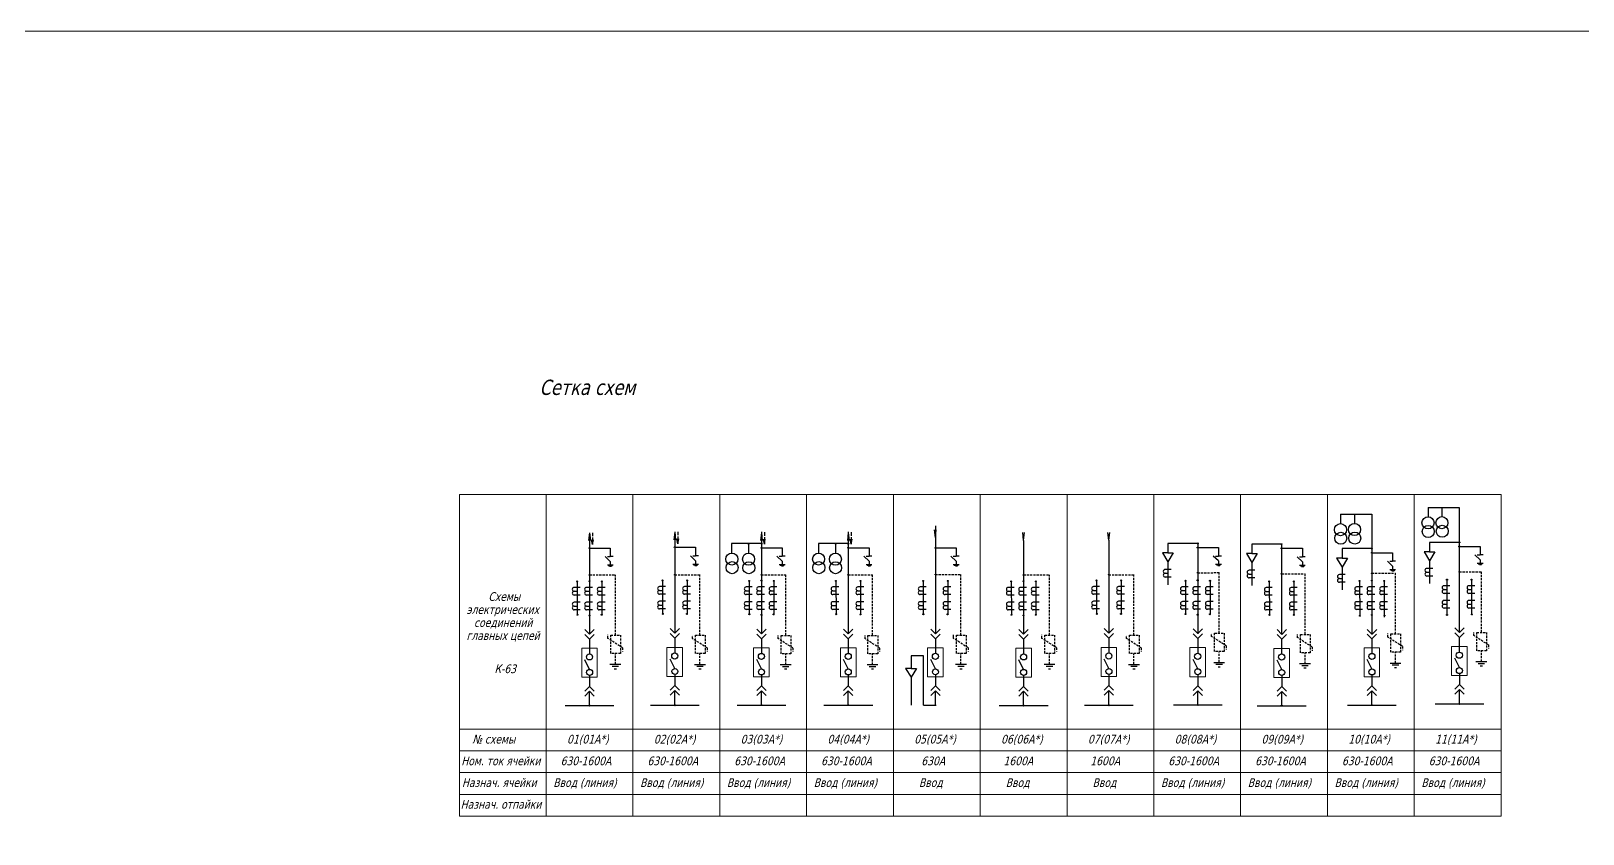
# Model space of a CAD drawing. Header units: millimetres. Extents: x -921 to 41389, y -8091 to 10490.
# Drawn here: x 40674.2 to 41031.8, y 10304.9 to 10489.8 of the extents above; entities that cross this region are included whole.
import ezdxf

# ---------------------------------------------------------------- set-up
doc = ezdxf.new("R2010")
doc.units = ezdxf.units.MM
for name, pattern in [('HIDDENX2', [0.75, 0.5, -0.25]), ('JIS_02_2.0', [3, 2, -1]), ('K5LT_BASIC', [0]), ('K5LT_DASHED', [6, 4, -2]), ('K5LT_THIN', [0]), ('штриховаяX2', [38.1, 25.4, -12.7])]:
    doc.linetypes.add(name, pattern=pattern)
doc.layers.add('LAYER0VIEW0', color=7, linetype='Continuous')
doc.styles.get("Standard").update_dxf_attribs({"font": 'TAHOMA.TTF', "oblique": 15})
doc.styles.add('style1', font='simplex.shx', dxfattribs={"width": 0.9, "oblique": 15})

msp = doc.modelspace()

# ---------------------------------------------------------------- linework, layer by layer
at = {"color": 7, "lineweight": 18}
for p, q in [((40772.898, 10383.019), (40772.898, 10309.019)), ((40772.898, 10383.019), (40792.898, 10383.019)), ((40772.898, 10383.019), (40792.898, 10383.019)), ((40772.898, 10329.019), (40772.898, 10383.019)), ((40792.898, 10383.019), (40792.898, 10329.019)), ((40792.898, 10383.019), (40792.898, 10309.019)), ((40792.898, 10383.019), (40812.898, 10383.019)), ((40792.898, 10383.019), (40812.898, 10383.019)), ((40792.898, 10329.019), (40792.898, 10383.019)), ((40812.898, 10383.019), (40812.898, 10329.019)), ((40812.898, 10383.019), (40812.898, 10309.019)), ((40812.898, 10383.019), (40832.898, 10383.019)), ((40812.898, 10383.019), (40832.898, 10383.019)), ((40812.898, 10383.019), (40812.898, 10329.019)), ((40812.898, 10329.019), (40812.898, 10383.019)), ((40812.898, 10383.019), (40812.898, 10309.019)), ((40812.898, 10383.019), (40832.898, 10383.019)), ((40812.898, 10383.019), (40832.898, 10383.019)), ((40812.898, 10329.019), (40812.898, 10383.019)), ((40832.898, 10383.019), (40832.898, 10329.019)), ((40832.898, 10383.019), (40832.898, 10309.019)), ((40832.898, 10383.019), (40852.898, 10383.019)), ((40832.898, 10383.019), (40852.898, 10383.019)), ((40832.898, 10383.019), (40832.898, 10329.019)), ((40832.898, 10329.019), (40832.898, 10383.019)), ((40832.898, 10383.019), (40832.898, 10309.019)), ((40832.898, 10383.019), (40852.898, 10383.019)), ((40832.898, 10383.019), (40852.898, 10383.019)), ((40832.898, 10329.019), (40832.898, 10383.019)), ((40852.898, 10383.019), (40852.898, 10329.019)), ((40852.898, 10383.019), (40852.898, 10309.019)), ((40852.898, 10329.019), (40852.898, 10383.019)), ((40852.898, 10383.019), (40852.898, 10329.019)), ((40852.898, 10383.019), (40852.898, 10309.019)), ((40852.898, 10383.019), (40872.898, 10383.019)), ((40852.898, 10383.019), (40872.898, 10383.019)), ((40852.898, 10383.019), (40852.898, 10329.019)), ((40852.898, 10329.019), (40852.898, 10383.019)), ((40852.898, 10383.019), (40852.898, 10309.019)), ((40852.898, 10383.019), (40872.898, 10383.019)), ((40852.898, 10383.019), (40872.898, 10383.019)), ((40852.898, 10329.019), (40852.898, 10383.019)), ((40872.898, 10383.019), (40872.898, 10329.019)), ((40872.898, 10383.019), (40872.898, 10309.019)), ((40872.898, 10383.019), (40892.898, 10383.019)), ((40872.898, 10383.019), (40892.898, 10383.019)), ((40872.898, 10329.019), (40872.898, 10383.019)), ((40872.898, 10383.019), (40872.898, 10329.019)), ((40872.898, 10383.019), (40872.898, 10309.019)), ((40872.898, 10329.019), (40872.898, 10383.019)), ((40892.898, 10383.019), (40892.898, 10329.019)), ((40892.898, 10383.019), (40892.898, 10309.019)), ((40892.898, 10329.019), (40892.898, 10383.019)), ((40892.898, 10383.019), (40892.898, 10309.019)), ((40892.898, 10383.019), (40912.898, 10383.019)), ((40892.898, 10383.019), (40912.898, 10383.019)), ((40892.898, 10329.019), (40892.898, 10383.019)), ((40912.898, 10383.019), (40912.898, 10329.019)), ((40912.898, 10383.019), (40912.898, 10309.019)), ((40912.898, 10383.019), (40932.898, 10383.019)), ((40912.898, 10383.019), (40932.898, 10383.019)), ((40912.898, 10383.019), (40912.898, 10329.019)), ((40912.898, 10329.019), (40912.898, 10383.019)), ((40912.898, 10383.019), (40912.898, 10309.019)), ((40912.898, 10383.019), (40932.898, 10383.019)), ((40912.898, 10383.019), (40932.898, 10383.019)), ((40912.898, 10329.019), (40912.898, 10383.019)), ((40932.898, 10383.019), (40932.898, 10329.019)), ((40932.898, 10383.019), (40932.898, 10309.019)), ((40932.898, 10383.019), (40952.898, 10383.019)), ((40932.898, 10383.019), (40952.898, 10383.019)), ((40932.898, 10329.019), (40932.898, 10383.019)), ((40932.898, 10383.019), (40932.898, 10329.019)), ((40932.898, 10383.019), (40932.898, 10309.019)), ((40932.898, 10383.019), (40932.898, 10329.019)), ((40932.898, 10329.019), (40932.898, 10383.019)), ((40932.898, 10383.019), (40932.898, 10309.019)), ((40932.898, 10329.019), (40932.898, 10383.019)), ((40952.898, 10383.019), (40952.898, 10329.019)), ((40952.898, 10383.019), (40952.898, 10309.019)), ((40952.898, 10383.019), (40952.898, 10329.019)), ((40952.898, 10329.019), (40952.898, 10383.019)), ((40952.898, 10383.019), (40952.898, 10309.019)), ((40952.898, 10383.019), (40972.898, 10383.019)), ((40952.898, 10329.019), (40952.898, 10383.019)), ((40972.898, 10383.019), (40972.898, 10309.019)), ((40972.898, 10329.019), (40972.898, 10383.019)), ((40972.898, 10383.019), (40972.898, 10329.019)), ((40972.898, 10383.019), (40972.898, 10309.019)), ((40972.898, 10383.019), (40992.898, 10383.019)), ((40972.898, 10383.019), (40992.898, 10383.019)), ((40972.898, 10329.019), (40972.898, 10383.019)), ((40992.898, 10383.019), (40992.898, 10329.019)), ((40992.898, 10383.019), (40992.898, 10309.019)), ((40992.898, 10383.019), (40992.898, 10329.019)), ((40992.898, 10329.019), (40992.898, 10383.019)), ((40992.898, 10383.019), (40992.898, 10309.019)), ((40992.898, 10383.019), (41012.898, 10383.019)), ((40992.898, 10383.019), (41012.898, 10383.019)), ((40992.898, 10329.019), (40992.898, 10383.019)), ((41012.898, 10309.019), (41012.898, 10383.019)), ((40772.898, 10329.019), (40792.898, 10329.019)), ((40792.898, 10329.019), (40772.898, 10329.019)), ((40772.898, 10329.019), (40772.898, 10320.04)), ((40772.898, 10329.019), (41012.898, 10329.019)), ((40792.898, 10320.04), (40792.898, 10329.019)), ((40792.898, 10329.019), (40812.898, 10329.019)), ((40812.898, 10329.019), (40792.898, 10329.019)), ((40792.898, 10329.019), (40792.898, 10320.04)), ((40812.898, 10320.04), (40812.898, 10329.019)), ((40812.898, 10329.019), (40832.898, 10329.019)), ((40832.898, 10329.019), (40812.898, 10329.019)), ((40812.898, 10329.019), (40812.898, 10320.04)), ((40812.898, 10320.04), (40812.898, 10329.019)), ((40812.898, 10329.019), (40832.898, 10329.019)), ((40832.898, 10329.019), (40812.898, 10329.019)), ((40812.898, 10329.019), (40812.898, 10320.04)), ((40832.898, 10320.04), (40832.898, 10329.019)), ((40832.898, 10329.019), (40852.898, 10329.019)), ((40852.898, 10329.019), (40832.898, 10329.019)), ((40832.898, 10329.019), (40832.898, 10320.04)), ((40832.898, 10320.04), (40832.898, 10329.019)), ((40832.898, 10329.019), (40852.898, 10329.019)), ((40852.898, 10329.019), (40832.898, 10329.019)), ((40832.898, 10329.019), (40832.898, 10320.04)), ((40852.898, 10320.04), (40852.898, 10329.019)), ((40852.898, 10329.019), (40852.898, 10320.04)), ((40852.898, 10329.019), (40872.898, 10329.019)), ((40872.898, 10329.019), (40852.898, 10329.019)), ((40852.898, 10320.04), (40852.898, 10329.019)), ((40852.898, 10329.019), (40872.898, 10329.019)), ((40872.898, 10329.019), (40852.898, 10329.019)), ((40852.898, 10329.019), (40852.898, 10320.04)), ((40852.898, 10320.04), (40852.898, 10329.019)), ((40852.898, 10329.019), (40872.898, 10329.019)), ((40872.898, 10329.019), (40852.898, 10329.019)), ((40852.898, 10329.019), (40852.898, 10320.04)), ((40872.898, 10320.04), (40872.898, 10329.019)), ((40872.898, 10329.019), (40892.898, 10329.019)), ((40892.898, 10329.019), (40872.898, 10329.019)), ((40872.898, 10329.019), (40872.898, 10320.04)), ((40872.898, 10320.04), (40872.898, 10329.019)), ((40872.898, 10329.019), (40872.898, 10320.04)), ((40892.898, 10320.04), (40892.898, 10329.019)), ((40892.898, 10329.019), (40892.898, 10320.04)), ((40912.898, 10320.04), (40912.898, 10329.019)), ((40912.898, 10329.019), (40932.898, 10329.019)), ((40932.898, 10329.019), (40912.898, 10329.019)), ((40912.898, 10329.019), (40912.898, 10320.04)), ((40912.898, 10320.04), (40912.898, 10329.019)), ((40912.898, 10329.019), (40932.898, 10329.019)), ((40932.898, 10329.019), (40912.898, 10329.019)), ((40912.898, 10329.019), (40912.898, 10320.04)), ((40932.898, 10329.019), (40952.898, 10329.019)), ((40952.898, 10329.019), (40932.898, 10329.019)), ((40932.898, 10320.04), (40932.898, 10329.019)), ((40932.898, 10329.019), (40952.898, 10329.019)), ((40952.898, 10329.019), (40932.898, 10329.019)), ((40932.898, 10329.019), (40932.898, 10320.04)), ((40932.898, 10320.04), (40932.898, 10329.019)), ((40932.898, 10329.019), (40932.898, 10320.04)), ((40932.898, 10320.04), (40932.898, 10329.019)), ((40932.898, 10329.019), (40932.898, 10320.04)), ((40952.898, 10320.04), (40952.898, 10329.019)), ((40952.898, 10329.019), (40972.898, 10329.019)), ((40972.898, 10329.019), (40952.898, 10329.019)), ((40952.898, 10329.019), (40952.898, 10320.04)), ((40952.898, 10320.04), (40952.898, 10329.019)), ((40952.898, 10329.019), (40952.898, 10320.04)), ((40972.898, 10329.019), (40972.898, 10320.04)), ((40972.898, 10320.04), (40972.898, 10329.019)), ((40972.898, 10329.019), (40992.898, 10329.019)), ((40992.898, 10329.019), (40972.898, 10329.019)), ((40972.898, 10329.019), (40972.898, 10320.04)), ((40992.898, 10320.04), (40992.898, 10329.019)), ((40992.898, 10329.019), (41012.898, 10329.019)), ((41012.898, 10329.019), (40992.898, 10329.019)), ((40992.898, 10329.019), (40992.898, 10320.04)), ((40992.898, 10320.04), (40992.898, 10329.019)), ((40992.898, 10329.019), (41012.898, 10329.019)), ((41012.898, 10329.019), (40992.898, 10329.019)), ((40992.898, 10329.019), (40992.898, 10320.04)), ((41012.898, 10329.019), (41012.898, 10309.019)), ((40772.898, 10324.019), (40792.898, 10324.019)), ((40792.898, 10324.019), (40772.898, 10324.019)), ((40772.898, 10324.019), (41012.898, 10324.019)), ((40772.898, 10319.019), (40792.898, 10319.019)), ((40792.898, 10319.019), (40772.898, 10319.019)), ((40772.898, 10319.019), (41012.898, 10319.019)), ((40772.898, 10314.019), (40792.898, 10314.019)), ((40792.898, 10314.019), (40772.898, 10314.019)), ((40772.898, 10314.019), (41012.898, 10314.019)), ((40772.898, 10309.019), (40792.898, 10309.019)), ((40792.898, 10309.019), (40772.898, 10309.019)), ((40772.898, 10309.019), (41012.898, 10309.019))]:
    msp.add_line(p, q, dxfattribs=at)
at = {"color": 1, "lineweight": 18}
msp.add_lwpolyline([(39819.066, 10489.756), (41389.312, 10489.756), (41389.312, 9285.234), (39819.066, 9285.286)], close=True, dxfattribs=at)
at = {"layer": 'LAYER0VIEW0', "color": 7, "linetype": 'K5LT_BASIC'}
for p, q in [((40996.069, 10380.085), (41003.28, 10380.091)), ((40996.069, 10380.085), (40996.069, 10377.906)), ((40999.287, 10380.091), (40999.287, 10377.95)), ((41003.278, 10380.091), (41003.28, 10351.298)), ((40975.917, 10378.519), (40983.129, 10378.525)), ((40975.917, 10378.519), (40975.917, 10376.34)), ((40979.136, 10378.525), (40979.136, 10376.384)), ((40983.129, 10378.525), (40983.134, 10350.84)), ((40802.886, 10374.252), (40802.689, 10372.434)), ((40802.886, 10374.252), (40802.886, 10350.904)), ((40802.886, 10374.252), (40803.082, 10372.434)), ((40803.593, 10371.52), (40803.355, 10372.648)), ((40803.593, 10374.252), (40803.593, 10373.456)), ((40803.593, 10373.147), (40803.593, 10371.52)), ((40803.593, 10371.52), (40803.783, 10372.648)), ((40822.534, 10374.455), (40822.338, 10372.638)), ((40822.534, 10374.455), (40822.534, 10351.107)), ((40822.534, 10374.455), (40822.73, 10372.638)), ((40823.242, 10371.723), (40823.003, 10372.851)), ((40823.242, 10374.455), (40823.242, 10373.659)), ((40823.242, 10373.35), (40823.242, 10371.723)), ((40823.242, 10371.723), (40823.431, 10372.851)), ((40842.5, 10374.242), (40842.304, 10372.424)), ((40842.492, 10374.493), (40842.492, 10351.005)), ((40842.5, 10374.242), (40842.696, 10372.424)), ((40843.199, 10371.62), (40842.961, 10372.749)), ((40843.199, 10374.352), (40843.199, 10373.556)), ((40843.199, 10373.247), (40843.199, 10371.62)), ((40843.199, 10371.62), (40843.389, 10372.749)), ((40862.5, 10374.242), (40862.304, 10372.424)), ((40862.492, 10374.493), (40862.492, 10351.005)), ((40862.5, 10374.242), (40862.696, 10372.424)), ((40863.199, 10371.62), (40862.961, 10372.749)), ((40863.199, 10374.352), (40863.199, 10373.556)), ((40863.199, 10373.247), (40863.199, 10371.62)), ((40863.199, 10371.62), (40863.389, 10372.749)), ((40882.58, 10373.136), (40882.384, 10374.953)), ((40882.59, 10375.828), (40882.58, 10351.016)), ((40882.58, 10373.136), (40882.777, 10374.953)), ((40902.886, 10372.473), (40902.689, 10374.291)), ((40902.886, 10372.473), (40903.082, 10374.291)), ((40902.886, 10372.473), (40902.886, 10350.904)), ((40922.534, 10372.519), (40922.338, 10374.336)), ((40922.534, 10372.519), (40922.73, 10374.336)), ((40922.534, 10372.519), (40922.534, 10351.107)), ((40802.886, 10370.688), (40807.678, 10370.688)), ((40807.678, 10370.688), (40807.678, 10368.741)), ((40822.534, 10370.892), (40827.326, 10370.892)), ((40827.326, 10367.804), (40826.117, 10368.944)), ((40826.661, 10368.944), (40827.326, 10368.944)), ((40827.326, 10370.892), (40827.326, 10368.944)), ((40827.991, 10368.944), (40827.326, 10368.944)), ((40842.492, 10371.735), (40835.617, 10371.735)), ((40835.617, 10371.735), (40835.617, 10369.556)), ((40839.535, 10371.735), (40839.535, 10369.556)), ((40842.492, 10370.789), (40847.284, 10370.789)), ((40847.284, 10367.701), (40846.075, 10368.841)), ((40846.619, 10368.841), (40847.284, 10368.841)), ((40847.284, 10370.789), (40847.284, 10368.841)), ((40847.949, 10368.841), (40847.284, 10368.841)), ((40862.492, 10371.735), (40855.617, 10371.735)), ((40855.617, 10371.735), (40855.617, 10369.556)), ((40859.535, 10371.735), (40859.535, 10369.556)), ((40862.492, 10370.789), (40867.284, 10370.789)), ((40867.284, 10367.701), (40866.075, 10368.841)), ((40866.619, 10368.841), (40867.284, 10368.841)), ((40867.284, 10370.789), (40867.284, 10368.841)), ((40867.949, 10368.841), (40867.284, 10368.841)), ((40882.58, 10370.8), (40887.373, 10370.8)), ((40887.373, 10367.712), (40886.164, 10368.853)), ((40886.708, 10368.853), (40887.373, 10368.853)), ((40887.373, 10370.8), (40887.373, 10368.853)), ((40888.038, 10368.853), (40887.373, 10368.853)), ((40936.13, 10369.601), (40934.883, 10369.601)), ((40934.883, 10369.601), (40936.13, 10367.537)), ((40943.005, 10371.78), (40936.13, 10371.78)), ((40936.13, 10371.78), (40936.13, 10369.601)), ((40936.13, 10369.601), (40937.378, 10369.601)), ((40937.378, 10369.601), (40936.13, 10367.537)), ((40943.005, 10371.78), (40943.005, 10350.962)), ((40943.005, 10370.83), (40947.798, 10370.83)), ((40947.798, 10367.742), (40946.588, 10368.882)), ((40947.133, 10368.882), (40947.798, 10368.882)), ((40947.798, 10370.83), (40947.798, 10368.882)), ((40948.463, 10368.882), (40947.798, 10368.882)), ((40955.463, 10369.431), (40954.215, 10369.431)), ((40954.215, 10369.431), (40955.463, 10367.367)), ((40962.337, 10371.61), (40955.463, 10371.61)), ((40955.463, 10371.61), (40955.463, 10369.431)), ((40955.463, 10369.431), (40956.71, 10369.431)), ((40956.71, 10369.431), (40955.463, 10367.367)), ((40962.337, 10371.61), (40962.337, 10350.875)), ((40962.337, 10370.66), (40967.13, 10370.66)), ((40967.13, 10370.66), (40967.13, 10368.712)), ((40983.134, 10370.595), (40976.259, 10370.595)), ((40976.259, 10370.595), (40976.259, 10368.416)), ((40983.134, 10369.645), (40987.926, 10369.645)), ((40987.926, 10369.645), (40987.926, 10367.697)), ((40996.405, 10369.854), (40995.158, 10369.854)), ((40995.158, 10369.854), (40996.405, 10367.79)), ((41003.28, 10372.032), (40996.405, 10372.032)), ((40996.405, 10372.032), (40996.405, 10369.854)), ((40996.405, 10369.854), (40997.653, 10369.854)), ((40997.653, 10369.854), (40996.405, 10367.79)), ((41003.28, 10371.082), (41008.072, 10371.082)), ((41008.072, 10367.995), (41006.863, 10369.135)), ((41007.407, 10369.135), (41008.072, 10369.135)), ((41008.072, 10371.082), (41008.072, 10369.135)), ((41008.738, 10369.135), (41008.072, 10369.135)), ((40807.678, 10367.601), (40806.469, 10368.741)), ((40807.013, 10368.741), (40807.678, 10368.741)), ((40807.013, 10366.841), (40808.343, 10366.841)), ((40807.223, 10366.691), (40808.159, 10366.691)), ((40807.505, 10366.531), (40807.992, 10366.531)), ((40808.343, 10368.741), (40807.678, 10368.741)), ((40807.678, 10367.601), (40807.678, 10366.841)), ((40826.661, 10367.044), (40827.991, 10367.044)), ((40826.872, 10366.895), (40827.807, 10366.895)), ((40827.153, 10366.734), (40827.64, 10366.734)), ((40827.326, 10367.804), (40827.326, 10367.044)), ((40846.619, 10366.941), (40847.949, 10366.941)), ((40846.829, 10366.792), (40847.764, 10366.792)), ((40847.111, 10366.632), (40847.598, 10366.632)), ((40847.284, 10367.701), (40847.284, 10366.941)), ((40866.619, 10366.941), (40867.949, 10366.941)), ((40866.829, 10366.792), (40867.764, 10366.792)), ((40867.111, 10366.632), (40867.598, 10366.632)), ((40867.284, 10367.701), (40867.284, 10366.941)), ((40886.708, 10366.952), (40888.038, 10366.952)), ((40886.918, 10366.803), (40887.853, 10366.803)), ((40887.2, 10366.643), (40887.687, 10366.643)), ((40887.373, 10367.712), (40887.373, 10366.952)), ((40936.875, 10365.786), (40935.515, 10365.786)), ((40936.13, 10367.537), (40936.13, 10362.276)), ((40947.133, 10366.982), (40948.463, 10366.982)), ((40947.343, 10366.833), (40948.278, 10366.833)), ((40947.625, 10366.672), (40948.112, 10366.672)), ((40947.798, 10367.742), (40947.798, 10366.982)), ((40956.207, 10365.616), (40954.847, 10365.616)), ((40955.463, 10367.367), (40955.463, 10362.106)), ((40967.13, 10367.572), (40965.921, 10368.712)), ((40966.465, 10368.712), (40967.13, 10368.712)), ((40966.465, 10366.812), (40967.795, 10366.812)), ((40966.675, 10366.662), (40967.61, 10366.662)), ((40966.957, 10366.502), (40967.444, 10366.502)), ((40967.795, 10368.712), (40967.13, 10368.712)), ((40967.13, 10367.572), (40967.13, 10366.812)), ((40976.259, 10368.416), (40975.011, 10368.416)), ((40975.011, 10368.416), (40976.259, 10366.352)), ((40976.259, 10368.416), (40977.506, 10368.416)), ((40977.506, 10368.416), (40976.259, 10366.352)), ((40976.259, 10366.352), (40976.259, 10361.091)), ((40987.926, 10366.557), (40986.717, 10367.697)), ((40987.261, 10367.697), (40987.926, 10367.697)), ((40987.261, 10365.797), (40988.591, 10365.797)), ((40987.471, 10365.647), (40988.406, 10365.647)), ((40987.753, 10365.487), (40988.24, 10365.487)), ((40988.591, 10367.697), (40987.926, 10367.697)), ((40987.926, 10366.557), (40987.926, 10365.797)), ((40997.15, 10366.038), (40995.79, 10366.038)), ((40996.405, 10367.79), (40996.405, 10362.529)), ((41007.407, 10367.235), (41008.738, 10367.235)), ((41007.618, 10367.085), (41008.553, 10367.085)), ((41007.9, 10366.925), (41008.386, 10366.925)), ((41008.072, 10367.995), (41008.072, 10367.235)), ((40800.728, 10361.661), (40799.367, 10361.661)), ((40800.047, 10363.048), (40800.082, 10355.318)), ((40803.566, 10361.661), (40802.206, 10361.661)), ((40806.469, 10361.661), (40805.109, 10361.661)), ((40805.724, 10363.048), (40805.739, 10355.244)), ((40820.376, 10361.864), (40819.015, 10361.864)), ((40819.696, 10363.251), (40819.731, 10355.521)), ((40826.117, 10361.864), (40824.757, 10361.864)), ((40825.372, 10363.251), (40825.387, 10355.448)), ((40840.333, 10361.761), (40838.973, 10361.761)), ((40839.653, 10363.148), (40839.688, 10355.418)), ((40843.172, 10361.761), (40841.811, 10361.761)), ((40846.075, 10361.761), (40844.714, 10361.761)), ((40845.33, 10363.148), (40845.344, 10355.345)), ((40860.333, 10361.761), (40858.973, 10361.761)), ((40859.653, 10363.148), (40859.688, 10355.418)), ((40866.075, 10361.761), (40864.714, 10361.761)), ((40865.33, 10363.148), (40865.344, 10355.345)), ((40880.422, 10361.773), (40879.062, 10361.773)), ((40879.742, 10363.16), (40879.777, 10355.43)), ((40886.164, 10361.773), (40884.803, 10361.773)), ((40885.419, 10363.16), (40885.433, 10355.356)), ((40900.728, 10361.661), (40899.367, 10361.661)), ((40900.047, 10363.048), (40900.082, 10355.318)), ((40903.566, 10361.661), (40902.206, 10361.661)), ((40906.469, 10361.661), (40905.109, 10361.661)), ((40905.724, 10363.048), (40905.739, 10355.244)), ((40920.376, 10361.864), (40919.015, 10361.864)), ((40919.696, 10363.251), (40919.731, 10355.521)), ((40926.117, 10361.864), (40924.757, 10361.864)), ((40925.372, 10363.251), (40925.387, 10355.448)), ((40935.515, 10364.907), (40936.13, 10364.907)), ((40936.875, 10364.028), (40935.515, 10364.028)), ((40940.847, 10361.802), (40939.487, 10361.802)), ((40940.167, 10363.189), (40940.202, 10355.459)), ((40943.685, 10361.802), (40942.325, 10361.802)), ((40946.588, 10361.802), (40945.228, 10361.802)), ((40945.844, 10363.189), (40945.858, 10355.386)), ((40954.847, 10364.737), (40955.463, 10364.737)), ((40956.207, 10363.857), (40954.847, 10363.857)), ((40959.499, 10363.019), (40959.534, 10355.289)), ((40965.176, 10363.019), (40965.19, 10355.216)), ((40977.003, 10364.601), (40975.643, 10364.601)), ((40975.643, 10363.722), (40976.259, 10363.722)), ((40977.003, 10362.842), (40975.643, 10362.842)), ((40980.975, 10361.763), (40979.615, 10361.763)), ((40980.295, 10363.15), (40980.367, 10355.123)), ((40983.814, 10361.763), (40982.453, 10361.763)), ((40986.717, 10361.763), (40985.356, 10361.763)), ((40985.972, 10363.15), (40985.972, 10354.833)), ((40995.79, 10365.159), (40996.405, 10365.159)), ((40997.15, 10364.28), (40995.79, 10364.28)), ((41001.122, 10362.055), (40999.762, 10362.055)), ((41000.442, 10363.442), (41000.442, 10355.217)), ((41006.863, 10362.055), (41005.503, 10362.055)), ((41006.118, 10363.442), (41006.118, 10355.35)), ((40799.367, 10360.782), (40799.983, 10360.782)), ((40800.728, 10359.903), (40799.367, 10359.903)), ((40800.728, 10358.259), (40799.367, 10358.259)), ((40802.206, 10360.782), (40802.821, 10360.782)), ((40803.566, 10359.903), (40802.206, 10359.903)), ((40803.566, 10358.259), (40802.206, 10358.259)), ((40805.109, 10360.782), (40805.724, 10360.782)), ((40806.469, 10359.903), (40805.109, 10359.903)), ((40806.469, 10358.259), (40805.109, 10358.259)), ((40819.015, 10360.985), (40819.631, 10360.985)), ((40820.376, 10360.106), (40819.015, 10360.106)), ((40820.376, 10358.462), (40819.015, 10358.462)), ((40824.757, 10360.985), (40825.372, 10360.985)), ((40826.117, 10360.106), (40824.757, 10360.106)), ((40826.117, 10358.462), (40824.757, 10358.462)), ((40838.973, 10360.882), (40839.589, 10360.882)), ((40840.333, 10360.003), (40838.973, 10360.003)), ((40840.333, 10358.359), (40838.973, 10358.359)), ((40841.811, 10360.882), (40842.427, 10360.882)), ((40843.172, 10360.003), (40841.811, 10360.003)), ((40843.172, 10358.359), (40841.811, 10358.359)), ((40844.714, 10360.882), (40845.33, 10360.882)), ((40846.075, 10360.003), (40844.714, 10360.003)), ((40846.075, 10358.359), (40844.714, 10358.359)), ((40858.973, 10360.882), (40859.589, 10360.882)), ((40860.333, 10360.003), (40858.973, 10360.003)), ((40860.333, 10358.359), (40858.973, 10358.359)), ((40864.714, 10360.882), (40865.33, 10360.882)), ((40866.075, 10360.003), (40864.714, 10360.003)), ((40866.075, 10358.359), (40864.714, 10358.359)), ((40879.062, 10360.893), (40879.678, 10360.893)), ((40880.422, 10360.014), (40879.062, 10360.014)), ((40880.422, 10358.37), (40879.062, 10358.37)), ((40884.803, 10360.893), (40885.419, 10360.893)), ((40886.164, 10360.014), (40884.803, 10360.014)), ((40886.164, 10358.37), (40884.803, 10358.37)), ((40899.367, 10360.782), (40899.983, 10360.782)), ((40900.728, 10359.903), (40899.367, 10359.903)), ((40900.728, 10358.259), (40899.367, 10358.259)), ((40902.206, 10360.782), (40902.821, 10360.782)), ((40903.566, 10359.903), (40902.206, 10359.903)), ((40903.566, 10358.259), (40902.206, 10358.259)), ((40905.109, 10360.782), (40905.724, 10360.782)), ((40906.469, 10359.903), (40905.109, 10359.903)), ((40906.469, 10358.259), (40905.109, 10358.259)), ((40919.015, 10360.985), (40919.631, 10360.985)), ((40920.376, 10360.106), (40919.015, 10360.106)), ((40920.376, 10358.462), (40919.015, 10358.462)), ((40924.757, 10360.985), (40925.372, 10360.985)), ((40926.117, 10360.106), (40924.757, 10360.106)), ((40926.117, 10358.462), (40924.757, 10358.462)), ((40939.487, 10360.923), (40940.102, 10360.923)), ((40940.847, 10360.044), (40939.487, 10360.044)), ((40940.847, 10358.4), (40939.487, 10358.4)), ((40942.325, 10360.923), (40942.941, 10360.923)), ((40943.685, 10360.044), (40942.325, 10360.044)), ((40943.685, 10358.4), (40942.325, 10358.4)), ((40945.228, 10360.923), (40945.844, 10360.923)), ((40946.588, 10360.044), (40945.228, 10360.044)), ((40946.588, 10358.4), (40945.228, 10358.4)), ((40960.179, 10361.632), (40958.819, 10361.632)), ((40958.819, 10360.753), (40959.435, 10360.753)), ((40960.179, 10359.874), (40958.819, 10359.874)), ((40960.179, 10358.23), (40958.819, 10358.23)), ((40965.921, 10361.632), (40964.56, 10361.632)), ((40964.56, 10360.753), (40965.176, 10360.753)), ((40965.921, 10359.874), (40964.56, 10359.874)), ((40965.921, 10358.23), (40964.56, 10358.23)), ((40979.615, 10360.884), (40980.231, 10360.884)), ((40980.975, 10360.005), (40979.615, 10360.005)), ((40980.975, 10358.361), (40979.615, 10358.361)), ((40982.453, 10360.884), (40983.069, 10360.884)), ((40983.814, 10360.005), (40982.453, 10360.005)), ((40983.814, 10358.361), (40982.453, 10358.361)), ((40985.356, 10360.884), (40985.972, 10360.884)), ((40986.717, 10360.005), (40985.356, 10360.005)), ((40986.717, 10358.361), (40985.356, 10358.361)), ((40999.762, 10361.176), (41000.377, 10361.176)), ((41001.122, 10360.296), (40999.762, 10360.296)), ((41001.122, 10358.653), (40999.762, 10358.653)), ((41005.503, 10361.176), (41006.118, 10361.176)), ((41006.863, 10360.296), (41005.503, 10360.296)), ((41006.863, 10358.653), (41005.503, 10358.653)), ((40799.367, 10357.38), (40799.983, 10357.38)), ((40800.728, 10356.5), (40799.367, 10356.5)), ((40802.206, 10357.38), (40802.821, 10357.38)), ((40803.566, 10356.5), (40802.206, 10356.5)), ((40805.109, 10357.38), (40805.724, 10357.38)), ((40806.469, 10356.5), (40805.109, 10356.5)), ((40819.015, 10357.583), (40819.631, 10357.583)), ((40820.376, 10356.704), (40819.015, 10356.704)), ((40824.757, 10357.583), (40825.372, 10357.583)), ((40826.117, 10356.704), (40824.757, 10356.704)), ((40838.973, 10357.48), (40839.589, 10357.48)), ((40840.333, 10356.601), (40838.973, 10356.601)), ((40841.811, 10357.48), (40842.427, 10357.48)), ((40843.172, 10356.601), (40841.811, 10356.601)), ((40844.714, 10357.48), (40845.33, 10357.48)), ((40846.075, 10356.601), (40844.714, 10356.601)), ((40858.973, 10357.48), (40859.589, 10357.48)), ((40860.333, 10356.601), (40858.973, 10356.601)), ((40864.714, 10357.48), (40865.33, 10357.48)), ((40866.075, 10356.601), (40864.714, 10356.601)), ((40879.062, 10357.491), (40879.678, 10357.491)), ((40880.422, 10356.612), (40879.062, 10356.612)), ((40884.803, 10357.491), (40885.419, 10357.491)), ((40886.164, 10356.612), (40884.803, 10356.612)), ((40899.367, 10357.38), (40899.983, 10357.38)), ((40900.728, 10356.5), (40899.367, 10356.5)), ((40902.206, 10357.38), (40902.821, 10357.38)), ((40903.566, 10356.5), (40902.206, 10356.5)), ((40905.109, 10357.38), (40905.724, 10357.38)), ((40906.469, 10356.5), (40905.109, 10356.5)), ((40919.015, 10357.583), (40919.631, 10357.583)), ((40920.376, 10356.704), (40919.015, 10356.704)), ((40924.757, 10357.583), (40925.372, 10357.583)), ((40926.117, 10356.704), (40924.757, 10356.704)), ((40939.487, 10357.521), (40940.102, 10357.521)), ((40940.847, 10356.642), (40939.487, 10356.642)), ((40942.325, 10357.521), (40942.941, 10357.521)), ((40943.685, 10356.642), (40942.325, 10356.642)), ((40945.228, 10357.521), (40945.844, 10357.521)), ((40946.588, 10356.642), (40945.228, 10356.642)), ((40958.819, 10357.351), (40959.435, 10357.351)), ((40960.179, 10356.472), (40958.819, 10356.472)), ((40964.56, 10357.351), (40965.176, 10357.351)), ((40965.921, 10356.472), (40964.56, 10356.472)), ((40979.615, 10357.482), (40980.231, 10357.482)), ((40980.975, 10356.603), (40979.615, 10356.603)), ((40982.453, 10357.482), (40983.069, 10357.482)), ((40983.814, 10356.603), (40982.453, 10356.603)), ((40985.356, 10357.482), (40985.972, 10357.482)), ((40986.717, 10356.603), (40985.356, 10356.603)), ((40999.762, 10357.774), (41000.377, 10357.774)), ((41001.122, 10356.894), (40999.762, 10356.894)), ((41005.503, 10357.774), (41006.118, 10357.774)), ((41006.863, 10356.894), (41005.503, 10356.894)), ((40802.904, 10350.886), (40801.826, 10351.964)), ((40802.904, 10350.886), (40803.981, 10351.964)), ((40822.552, 10351.089), (40821.474, 10352.167)), ((40822.552, 10349.94), (40821.474, 10351.018)), ((40822.552, 10351.089), (40823.63, 10352.167)), ((40822.552, 10349.94), (40823.63, 10351.018)), ((40842.509, 10350.987), (40841.432, 10352.064)), ((40842.509, 10350.987), (40843.587, 10352.064)), ((40862.509, 10350.987), (40861.432, 10352.064)), ((40862.509, 10350.987), (40863.587, 10352.064)), ((40882.598, 10350.998), (40881.521, 10352.076)), ((40882.598, 10349.848), (40881.521, 10350.926)), ((40882.598, 10350.998), (40883.676, 10352.076)), ((40882.598, 10349.848), (40883.676, 10350.926)), ((40902.904, 10350.886), (40901.826, 10351.964)), ((40902.904, 10350.886), (40903.981, 10351.964)), ((40922.552, 10351.089), (40921.474, 10352.167)), ((40922.552, 10349.94), (40921.474, 10351.018)), ((40922.552, 10351.089), (40923.63, 10352.167)), ((40922.552, 10349.94), (40923.63, 10351.018)), ((40943.023, 10351.027), (40941.946, 10352.105)), ((40943.023, 10349.878), (40941.946, 10350.956)), ((40943.023, 10351.027), (40944.101, 10352.105)), ((40943.023, 10349.878), (40944.101, 10350.956)), ((40962.355, 10350.857), (40961.278, 10351.935)), ((40962.355, 10350.857), (40963.433, 10351.935)), ((40983.141, 10350.878), (40982.064, 10351.956)), ((40983.168, 10350.889), (40984.246, 10351.967)), ((41003.298, 10351.28), (41002.22, 10352.358)), ((41003.298, 10350.13), (41002.22, 10351.208)), ((41003.298, 10351.28), (41004.376, 10352.358)), ((41003.298, 10350.13), (41004.376, 10351.208)), ((40802.904, 10349.736), (40801.826, 10350.814)), ((40802.886, 10349.754), (40802.886, 10346.374)), ((40802.904, 10349.736), (40803.981, 10350.814)), ((40822.534, 10349.958), (40822.534, 10346.578)), ((40842.509, 10349.837), (40841.432, 10350.915)), ((40842.492, 10349.855), (40842.492, 10346.475)), ((40842.509, 10349.837), (40843.587, 10350.915)), ((40862.509, 10349.837), (40861.432, 10350.915)), ((40862.492, 10349.855), (40862.492, 10346.475)), ((40862.509, 10349.837), (40863.587, 10350.915)), ((40882.58, 10349.866), (40882.58, 10346.486)), ((40902.904, 10349.736), (40901.826, 10350.814)), ((40902.886, 10349.754), (40902.886, 10346.374)), ((40902.904, 10349.736), (40903.981, 10350.814)), ((40922.534, 10349.958), (40922.534, 10346.578)), ((40943.005, 10349.896), (40943.005, 10346.516)), ((40962.355, 10349.708), (40961.278, 10350.785)), ((40962.337, 10349.726), (40962.337, 10346.346)), ((40962.355, 10349.708), (40963.433, 10350.785)), ((40983.133, 10349.828), (40982.055, 10350.906)), ((40983.134, 10349.857), (40983.134, 10346.477)), ((40983.152, 10349.839), (40984.229, 10350.917)), ((41003.28, 10350.148), (41003.28, 10346.768)), ((40802.904, 10342.793), (40801.826, 10344.959)), ((40822.552, 10342.996), (40821.474, 10345.162)), ((40827.078, 10343.925), (40829.578, 10343.925)), ((40842.509, 10342.893), (40841.432, 10345.06)), ((40846.846, 10343.891), (40849.346, 10343.891)), ((40862.509, 10342.893), (40861.432, 10345.06)), ((40866.846, 10343.891), (40869.346, 10343.891)), ((40879.848, 10345.897), (40876.96, 10345.897)), ((40876.96, 10345.897), (40876.96, 10343.023)), ((40879.848, 10334.57), (40879.848, 10345.897)), ((40882.598, 10342.905), (40881.521, 10345.071)), ((40887.214, 10343.952), (40889.714, 10343.952)), ((40902.904, 10342.793), (40901.826, 10344.959)), ((40922.552, 10342.996), (40921.474, 10345.162)), ((40927.078, 10343.925), (40929.578, 10343.925)), ((40943.023, 10342.934), (40941.946, 10345.1)), ((40946.698, 10344.387), (40949.198, 10344.387)), ((40948.698, 10343.887), (40947.198, 10343.887)), ((40962.355, 10342.764), (40961.278, 10344.93)), ((40966.491, 10344.117), (40968.991, 10344.117)), ((40983.152, 10342.895), (40982.074, 10345.062)), ((40987.322, 10344.249), (40989.822, 10344.249)), ((41003.298, 10343.187), (41002.22, 10345.353)), ((41007.115, 10344.59), (41009.615, 10344.59)), ((41009.115, 10344.09), (41007.615, 10344.09)), ((40802.904, 10341.413), (40802.904, 10338.884)), ((40822.552, 10341.617), (40822.552, 10339.088)), ((40829.078, 10343.425), (40827.578, 10343.425)), ((40828.078, 10342.925), (40828.578, 10342.925)), ((40842.509, 10341.514), (40842.509, 10338.985)), ((40848.846, 10343.391), (40847.346, 10343.391)), ((40847.846, 10342.891), (40848.346, 10342.891)), ((40862.509, 10341.514), (40862.509, 10338.985)), ((40868.846, 10343.391), (40867.346, 10343.391)), ((40867.846, 10342.891), (40868.346, 10342.891)), ((40876.96, 10343.023), (40875.712, 10343.023)), ((40875.712, 10343.023), (40876.96, 10340.959)), ((40876.96, 10343.023), (40878.207, 10343.023)), ((40878.207, 10343.023), (40876.96, 10340.959)), ((40876.96, 10340.959), (40876.96, 10334.57)), ((40882.598, 10341.525), (40882.598, 10338.996)), ((40889.214, 10343.452), (40887.714, 10343.452)), ((40888.214, 10342.952), (40888.714, 10342.952)), ((40902.904, 10341.413), (40902.904, 10338.884)), ((40922.552, 10341.617), (40922.552, 10339.088)), ((40929.078, 10343.425), (40927.578, 10343.425)), ((40928.078, 10342.925), (40928.578, 10342.925)), ((40943.023, 10341.555), (40943.023, 10339.026)), ((40947.698, 10343.387), (40948.198, 10343.387)), ((40962.355, 10341.385), (40962.355, 10338.856)), ((40968.491, 10343.617), (40966.991, 10343.617)), ((40967.491, 10343.117), (40967.991, 10343.117)), ((40983.152, 10341.516), (40983.152, 10338.987)), ((40989.322, 10343.749), (40987.822, 10343.749)), ((40988.322, 10343.249), (40988.822, 10343.249)), ((41003.298, 10341.807), (41003.298, 10339.278)), ((41008.115, 10343.59), (41008.615, 10343.59)), ((40802.904, 10338.884), (40801.826, 10337.807)), ((40802.904, 10337.735), (40801.826, 10336.657)), ((40802.904, 10338.884), (40803.981, 10337.807)), ((40802.904, 10334.458), (40802.904, 10337.735)), ((40802.904, 10337.735), (40803.981, 10336.657)), ((40822.552, 10339.088), (40821.474, 10338.01)), ((40822.552, 10337.938), (40821.474, 10336.86)), ((40822.552, 10339.088), (40823.63, 10338.01)), ((40822.553, 10334.527), (40822.552, 10337.938)), ((40822.552, 10337.938), (40823.63, 10336.86)), ((40842.509, 10338.985), (40841.432, 10337.907)), ((40842.509, 10337.835), (40841.432, 10336.758)), ((40842.509, 10338.985), (40843.587, 10337.907)), ((40842.509, 10334.559), (40842.509, 10337.835)), ((40842.509, 10337.835), (40843.587, 10336.758)), ((40862.509, 10338.985), (40861.432, 10337.907)), ((40862.509, 10337.835), (40861.432, 10336.758)), ((40862.509, 10338.985), (40863.587, 10337.907)), ((40862.509, 10334.559), (40862.509, 10337.835)), ((40862.509, 10337.835), (40863.587, 10336.758)), ((40882.598, 10338.996), (40881.521, 10337.918)), ((40882.598, 10337.847), (40881.521, 10336.769)), ((40882.598, 10338.996), (40883.676, 10337.918)), ((40882.598, 10334.57), (40882.598, 10337.847)), ((40882.598, 10337.847), (40883.676, 10336.769)), ((40902.904, 10338.884), (40901.826, 10337.807)), ((40902.904, 10337.735), (40901.826, 10336.657)), ((40902.904, 10338.884), (40903.981, 10337.807)), ((40902.904, 10334.458), (40902.904, 10337.735)), ((40902.904, 10337.735), (40903.981, 10336.657)), ((40922.552, 10339.088), (40921.474, 10338.01)), ((40922.552, 10337.938), (40921.474, 10336.86)), ((40922.552, 10339.088), (40923.63, 10338.01)), ((40922.553, 10334.527), (40922.552, 10337.938)), ((40922.552, 10337.938), (40923.63, 10336.86)), ((40943.023, 10339.026), (40941.946, 10337.948)), ((40943.023, 10337.876), (40941.946, 10336.798)), ((40943.023, 10339.026), (40944.101, 10337.948)), ((40943.023, 10334.6), (40943.023, 10337.876)), ((40943.023, 10337.876), (40944.101, 10336.798)), ((40962.355, 10338.856), (40961.278, 10337.778)), ((40962.355, 10337.706), (40961.278, 10336.628)), ((40962.355, 10338.856), (40963.433, 10337.778)), ((40962.355, 10334.43), (40962.355, 10337.706)), ((40962.355, 10337.706), (40963.433, 10336.628)), ((40983.152, 10338.987), (40982.074, 10337.909)), ((40983.152, 10337.837), (40982.074, 10336.759)), ((40983.152, 10338.987), (40984.229, 10337.909)), ((40983.152, 10334.561), (40983.152, 10337.837)), ((40983.152, 10337.837), (40984.229, 10336.759)), ((41003.298, 10339.278), (41002.22, 10338.201)), ((41003.298, 10338.129), (41002.22, 10337.051)), ((41003.298, 10339.278), (41004.376, 10338.201)), ((41003.298, 10334.852), (41003.298, 10338.129)), ((41003.298, 10338.129), (41004.376, 10337.051)), ((40797.285, 10334.458), (40808.522, 10334.458)), ((40816.935, 10334.527), (40828.172, 10334.527)), ((40836.891, 10334.559), (40848.128, 10334.559)), ((40856.891, 10334.559), (40868.128, 10334.559)), ((40879.848, 10334.57), (40882.717, 10334.57)), ((40897.285, 10334.458), (40908.522, 10334.458)), ((40916.935, 10334.527), (40928.172, 10334.527)), ((40937.405, 10334.6), (40948.642, 10334.6)), ((40956.737, 10334.43), (40967.974, 10334.43)), ((40977.533, 10334.561), (40988.77, 10334.561)), ((40997.68, 10334.852), (41008.917, 10334.852))]:
    msp.add_line(p, q, dxfattribs=at)
at = {"layer": 'LAYER0VIEW0', "color": 7, "linetype": 'HIDDENX2'}
for p, q in [((41003.277, 10365.25), (41008.365, 10365.25)), ((41008.365, 10351.304), (41008.365, 10365.263)), ((40802.895, 10364.523), (40808.85, 10364.523)), ((40808.85, 10350.667), (40808.85, 10364.523)), ((40822.528, 10364.595), (40828.328, 10364.595)), ((40828.328, 10350.639), (40828.328, 10364.598)), ((40842.489, 10364.556), (40848.096, 10364.561)), ((40848.096, 10350.605), (40848.096, 10364.564)), ((40862.489, 10364.556), (40868.096, 10364.561)), ((40868.096, 10350.605), (40868.096, 10364.564)), ((40882.569, 10364.622), (40888.464, 10364.622)), ((40888.464, 10350.666), (40888.464, 10364.625)), ((40902.895, 10364.523), (40908.85, 10364.523)), ((40908.85, 10350.667), (40908.85, 10364.523)), ((40922.528, 10364.595), (40928.328, 10364.595)), ((40928.328, 10350.639), (40928.328, 10364.598)), ((40943.011, 10365.053), (40947.948, 10365.057)), ((40947.948, 10351.102), (40947.948, 10365.06)), ((40962.333, 10364.782), (40967.741, 10364.788)), ((40967.741, 10350.832), (40967.741, 10364.79)), ((40983.141, 10364.913), (40988.572, 10364.919)), ((40988.572, 10350.963), (40988.572, 10364.921)), ((40946.215, 10350.349), (40946.215, 10351.157)), ((40946.893, 10346.887), (40946.893, 10351.102)), ((40946.893, 10351.102), (40949.13, 10351.102)), ((40949.13, 10351.102), (40949.13, 10346.887)), ((40986.838, 10350.21), (40986.838, 10351.019)), ((40987.516, 10346.749), (40987.516, 10350.963)), ((40987.516, 10350.963), (40989.753, 10350.963)), ((40989.753, 10350.963), (40989.753, 10346.749)), ((41006.632, 10350.551), (41006.632, 10351.36)), ((41007.31, 10347.09), (41007.31, 10351.304)), ((41007.31, 10351.304), (41009.547, 10351.304)), ((41009.547, 10351.304), (41009.547, 10347.09)), ((40810.485, 10347.767), (40807.101, 10349.928)), ((40807.117, 10349.914), (40807.117, 10350.722)), ((40807.795, 10346.452), (40807.795, 10350.667)), ((40807.795, 10350.667), (40810.032, 10350.667)), ((40810.032, 10350.667), (40810.032, 10346.452)), ((40810.485, 10347.767), (40810.485, 10346.929)), ((40829.962, 10347.74), (40826.578, 10349.901)), ((40826.595, 10349.887), (40826.595, 10350.695)), ((40827.272, 10346.425), (40827.272, 10350.639)), ((40827.272, 10350.639), (40829.509, 10350.639)), ((40829.509, 10350.639), (40829.509, 10346.425)), ((40829.962, 10347.74), (40829.962, 10346.902)), ((40849.731, 10347.706), (40846.346, 10349.866)), ((40846.363, 10349.852), (40846.363, 10350.661)), ((40847.04, 10346.391), (40847.04, 10350.605)), ((40847.04, 10350.605), (40849.277, 10350.605)), ((40849.277, 10350.605), (40849.277, 10346.391)), ((40849.731, 10347.706), (40849.731, 10346.868)), ((40869.731, 10347.706), (40866.346, 10349.866)), ((40866.363, 10349.852), (40866.363, 10350.661)), ((40867.04, 10346.391), (40867.04, 10350.605)), ((40867.04, 10350.605), (40869.277, 10350.605)), ((40869.277, 10350.605), (40869.277, 10346.391)), ((40869.731, 10347.706), (40869.731, 10346.868)), ((40890.098, 10347.767), (40886.714, 10349.927)), ((40887.408, 10346.452), (40887.408, 10350.666)), ((40887.408, 10350.666), (40889.645, 10350.666)), ((40889.645, 10350.666), (40889.645, 10346.452)), ((40890.098, 10347.767), (40890.098, 10346.929)), ((40910.485, 10347.767), (40907.101, 10349.928)), ((40907.117, 10349.914), (40907.117, 10350.722)), ((40907.795, 10346.452), (40907.795, 10350.667)), ((40907.795, 10350.667), (40910.032, 10350.667)), ((40910.032, 10350.667), (40910.032, 10346.452)), ((40910.485, 10347.767), (40910.485, 10346.929)), ((40929.962, 10347.74), (40926.578, 10349.901)), ((40926.595, 10349.887), (40926.595, 10350.695)), ((40927.272, 10346.425), (40927.272, 10350.639)), ((40927.272, 10350.639), (40929.509, 10350.639)), ((40929.509, 10350.639), (40929.509, 10346.425)), ((40929.962, 10347.74), (40929.962, 10346.902)), ((40949.583, 10348.202), (40946.199, 10350.363)), ((40949.583, 10348.202), (40949.583, 10347.364)), ((40969.376, 10347.932), (40965.991, 10350.093)), ((40966.008, 10350.079), (40966.008, 10350.888)), ((40966.686, 10346.617), (40966.686, 10350.832)), ((40966.686, 10350.832), (40968.923, 10350.832)), ((40968.923, 10350.832), (40968.923, 10346.617)), ((40969.376, 10347.932), (40969.376, 10347.094)), ((40990.206, 10348.063), (40986.822, 10350.224)), ((40990.206, 10348.063), (40990.206, 10347.226)), ((41010, 10348.405), (41006.615, 10350.565)), ((41010, 10348.405), (41010, 10347.567)), ((40810.032, 10346.452), (40807.795, 10346.452)), ((40808.85, 10343.952), (40808.85, 10346.452)), ((40829.509, 10346.425), (40827.272, 10346.425)), ((40828.328, 10343.925), (40828.328, 10346.425)), ((40849.277, 10346.391), (40847.04, 10346.391)), ((40848.096, 10343.891), (40848.096, 10346.391)), ((40869.277, 10346.391), (40867.04, 10346.391)), ((40868.096, 10343.891), (40868.096, 10346.391)), ((40889.645, 10346.452), (40887.408, 10346.452)), ((40888.464, 10343.952), (40888.464, 10346.452)), ((40910.032, 10346.452), (40907.795, 10346.452)), ((40908.85, 10343.952), (40908.85, 10346.452)), ((40929.509, 10346.425), (40927.272, 10346.425)), ((40928.328, 10343.925), (40928.328, 10346.425)), ((40949.13, 10346.887), (40946.893, 10346.887)), ((40947.948, 10344.387), (40947.948, 10346.887)), ((40968.923, 10346.617), (40966.686, 10346.617)), ((40967.741, 10344.117), (40967.741, 10346.617)), ((40989.753, 10346.749), (40987.516, 10346.749)), ((40988.572, 10344.249), (40988.572, 10346.749)), ((41009.547, 10347.09), (41007.31, 10347.09)), ((41008.365, 10344.59), (41008.365, 10347.09))]:
    msp.add_line(p, q, dxfattribs=at)
at = {"layer": 'LAYER0VIEW0', "color": 7, "linetype": 'K5LT_BASIC', "lineweight": 18}
for p, q in [((40801.092, 10347.655), (40804.68, 10347.655)), ((40801.092, 10340.966), (40801.092, 10347.655)), ((40804.68, 10347.655), (40804.68, 10340.966)), ((40820.74, 10347.858), (40824.328, 10347.858)), ((40820.74, 10341.169), (40820.74, 10347.858)), ((40824.328, 10347.858), (40824.328, 10341.169)), ((40840.697, 10347.756), (40844.286, 10347.756)), ((40840.697, 10341.066), (40840.697, 10347.756)), ((40844.286, 10347.756), (40844.286, 10341.066)), ((40860.697, 10347.756), (40864.286, 10347.756)), ((40860.697, 10341.066), (40860.697, 10347.756)), ((40864.286, 10347.756), (40864.286, 10341.066)), ((40880.786, 10347.767), (40884.375, 10347.767)), ((40880.786, 10341.077), (40880.786, 10347.767)), ((40884.375, 10347.767), (40884.375, 10341.077)), ((40901.092, 10347.655), (40904.68, 10347.655)), ((40901.092, 10340.966), (40901.092, 10347.655)), ((40904.68, 10347.655), (40904.68, 10340.966)), ((40920.74, 10347.858), (40924.328, 10347.858)), ((40920.74, 10341.169), (40920.74, 10347.858)), ((40924.328, 10347.858), (40924.328, 10341.169)), ((40941.211, 10347.797), (40944.8, 10347.797)), ((40941.211, 10341.107), (40941.211, 10347.797)), ((40944.8, 10347.797), (40944.8, 10341.107)), ((40960.543, 10347.626), (40964.132, 10347.626)), ((40960.543, 10340.937), (40960.543, 10347.626)), ((40964.132, 10347.626), (40964.132, 10340.937)), ((40981.339, 10347.758), (40984.928, 10347.758)), ((40981.339, 10341.068), (40981.339, 10347.758)), ((40984.928, 10347.758), (40984.928, 10341.068)), ((41001.486, 10348.049), (41005.074, 10348.049)), ((41001.486, 10341.36), (41001.486, 10348.049)), ((41005.074, 10348.049), (41005.074, 10341.36)), ((40804.68, 10340.966), (40801.092, 10340.966)), ((40824.328, 10341.169), (40820.74, 10341.169)), ((40844.286, 10341.066), (40840.697, 10341.066)), ((40864.286, 10341.066), (40860.697, 10341.066)), ((40884.375, 10341.077), (40880.786, 10341.077)), ((40904.68, 10340.966), (40901.092, 10340.966)), ((40924.328, 10341.169), (40920.74, 10341.169)), ((40944.8, 10341.107), (40941.211, 10341.107)), ((40964.132, 10340.937), (40960.543, 10340.937)), ((40984.928, 10341.068), (40981.339, 10341.068)), ((41005.074, 10341.36), (41001.486, 10341.36))]:
    msp.add_line(p, q, dxfattribs=at)
at = {"layer": 'LAYER0VIEW0', "color": 7, "linetype": 'JIS_02_2.0'}
msp.add_line((40886.731, 10349.913), (40886.731, 10350.722), dxfattribs=at)
at = {"layer": 'LAYER0VIEW0', "color": 7, "linetype": 'штриховаяX2'}
for p, q in [((40807.6, 10343.952), (40810.1, 10343.952)), ((40907.6, 10343.952), (40910.1, 10343.952)), ((40809.6, 10343.452), (40808.1, 10343.452)), ((40808.6, 10342.952), (40809.1, 10342.952)), ((40909.6, 10343.452), (40908.1, 10343.452)), ((40908.6, 10342.952), (40909.1, 10342.952))]:
    msp.add_line(p, q, dxfattribs=at)
at = {"layer": 'LAYER0VIEW0', "color": 7, "linetype": 'K5LT_BASIC'}
for centre, radius in [((40975.917, 10374.954), 1.387), ((40979.136, 10374.998), 1.387), ((40996.069, 10376.52), 1.387), ((40999.287, 10376.564), 1.387), ((40999.343, 10374.586), 1.387), ((40975.973, 10372.976), 1.387), ((40979.192, 10373.02), 1.387), ((40996.125, 10374.542), 1.387), ((40802.886, 10370.688), 0.119), ((40822.534, 10370.892), 0.119), ((40835.673, 10368.187), 1.387), ((40839.535, 10368.17), 1.387), ((40839.535, 10371.735), 0.119), ((40842.492, 10371.735), 0.119), ((40855.673, 10368.187), 1.387), ((40859.535, 10368.17), 1.387), ((40859.535, 10371.735), 0.119), ((40862.492, 10371.735), 0.119), ((40882.58, 10370.8), 0.119), ((40943.005, 10371.78), 0.119), ((40943.005, 10370.83), 0.119), ((40962.337, 10371.61), 0.119), ((40962.337, 10370.66), 0.119), ((40983.134, 10370.595), 0.119), ((40983.134, 10369.645), 0.119), ((41003.28, 10372.032), 0.119), ((41003.28, 10371.082), 0.119), ((40835.729, 10366.209), 1.387), ((40839.591, 10366.192), 1.387), ((40855.729, 10366.209), 1.387), ((40859.591, 10366.192), 1.387), ((40800.047, 10363.048), 0.119), ((40802.892, 10363.068), 0.119), ((40805.724, 10363.048), 0.119), ((40819.696, 10363.251), 0.119), ((40825.372, 10363.251), 0.119), ((40839.653, 10363.148), 0.119), ((40842.499, 10363.218), 0.119), ((40845.337, 10363.165), 0.119), ((40859.653, 10363.148), 0.119), ((40865.337, 10363.165), 0.119), ((40879.742, 10363.16), 0.119), ((40885.419, 10363.16), 0.119), ((40900.047, 10363.048), 0.119), ((40902.892, 10363.068), 0.119), ((40905.724, 10363.048), 0.119), ((40919.696, 10363.251), 0.119), ((40925.372, 10363.251), 0.119), ((40940.167, 10363.189), 0.119), ((40943.005, 10363.286), 0.119), ((40945.844, 10363.189), 0.119), ((40959.499, 10363.019), 0.119), ((40965.176, 10363.019), 0.119), ((40980.295, 10363.15), 0.119), ((40983.134, 10363.239), 0.119), ((40985.972, 10363.15), 0.119), ((41000.442, 10363.442), 0.119), ((41006.118, 10363.442), 0.119), ((40800.105, 10355.373), 0.119), ((40802.879, 10355.216), 0.119), ((40805.691, 10355.353), 0.119), ((40819.753, 10355.576), 0.119), ((40825.34, 10355.557), 0.119), ((40839.711, 10355.474), 0.119), ((40842.484, 10355.316), 0.119), ((40845.297, 10355.454), 0.119), ((40859.711, 10355.474), 0.119), ((40865.297, 10355.454), 0.119), ((40879.8, 10355.485), 0.119), ((40885.386, 10355.465), 0.119), ((40900.105, 10355.373), 0.119), ((40902.879, 10355.216), 0.119), ((40905.691, 10355.353), 0.119), ((40919.753, 10355.576), 0.119), ((40925.34, 10355.557), 0.119), ((40940.225, 10355.514), 0.119), ((40942.998, 10355.357), 0.119), ((40945.811, 10355.495), 0.119), ((40959.557, 10355.344), 0.119), ((40965.143, 10355.325), 0.119), ((40980.367, 10355.123), 0.119), ((40983.134, 10355.338), 0.119), ((40986.031, 10355.186), 0.119), ((41000.442, 10355.335), 0.119), ((41006.177, 10355.453), 0.119), ((40802.886, 10345.667), 0.708), ((40822.534, 10345.87), 0.708), ((40842.492, 10345.767), 0.708), ((40862.492, 10345.767), 0.708), ((40882.58, 10345.779), 0.708), ((40902.886, 10345.667), 0.708), ((40922.534, 10345.87), 0.708), ((40943.005, 10345.808), 0.708), ((40962.337, 10345.638), 0.708), ((40983.134, 10345.769), 0.708), ((41003.28, 10346.061), 0.708), ((40802.904, 10342.103), 0.69), ((40822.552, 10342.306), 0.69), ((40842.509, 10342.204), 0.69), ((40862.509, 10342.204), 0.69), ((40882.598, 10342.215), 0.69), ((40902.904, 10342.103), 0.69), ((40922.552, 10342.306), 0.69), ((40943.023, 10342.245), 0.69), ((40962.355, 10342.074), 0.69), ((40983.152, 10342.206), 0.69), ((41003.298, 10342.497), 0.69), ((40802.904, 10334.458), 0.119), ((40822.553, 10334.527), 0.119), ((40842.509, 10334.559), 0.119), ((40862.509, 10334.559), 0.119), ((40902.904, 10334.458), 0.119), ((40922.553, 10334.527), 0.119), ((40943.023, 10334.6), 0.119), ((40962.355, 10334.43), 0.119), ((40983.152, 10334.561), 0.119), ((41003.298, 10334.852), 0.119)]:
    msp.add_circle(centre, radius, dxfattribs=at)
at = {"layer": 'LAYER0VIEW0', "color": 7, "linetype": 'K5LT_THIN'}
for centre in [(40842.492, 10370.789), (40862.492, 10370.789)]:
    msp.add_circle(centre, 0.119, dxfattribs=at)
at = {"layer": 'LAYER0VIEW0', "color": 7, "linetype": 'K5LT_DASHED'}
for centre in [(41003.282, 10365.25), (40802.895, 10364.523), (40822.533, 10364.595), (40842.489, 10364.551), (40862.489, 10364.551), (40882.579, 10364.627), (40902.895, 10364.523), (40922.533, 10364.595), (40943.011, 10365.053), (40962.343, 10364.782), (40983.141, 10364.908)]:
    msp.add_circle(centre, 0.083, dxfattribs=at)
at = {"layer": 'LAYER0VIEW0', "color": 7, "linetype": 'K5LT_BASIC'}
for centre in [(40935.515, 10365.346), (40954.847, 10365.176), (40995.79, 10365.599), (40799.367, 10361.221), (40802.206, 10361.221), (40805.109, 10361.221), (40819.015, 10361.425), (40824.757, 10361.425), (40838.973, 10361.322), (40841.811, 10361.322), (40844.714, 10361.322), (40858.973, 10361.322), (40864.714, 10361.322), (40879.062, 10361.333), (40884.803, 10361.333), (40899.367, 10361.221), (40902.206, 10361.221), (40905.109, 10361.221), (40919.015, 10361.425), (40924.757, 10361.425), (40935.515, 10364.467), (40939.487, 10361.363), (40942.325, 10361.363), (40945.228, 10361.363), (40954.847, 10364.297), (40975.643, 10364.161), (40975.643, 10363.282), (40979.615, 10361.324), (40982.453, 10361.324), (40985.356, 10361.324), (40995.79, 10364.72), (40999.762, 10361.615), (41005.503, 10361.615), (40799.367, 10360.342), (40799.367, 10357.819), (40802.206, 10360.342), (40802.206, 10357.819), (40805.109, 10360.342), (40805.109, 10357.819), (40819.015, 10360.545), (40819.015, 10358.023), (40824.757, 10360.545), (40824.757, 10358.023), (40838.973, 10360.443), (40838.973, 10357.92), (40841.811, 10360.443), (40841.811, 10357.92), (40844.714, 10360.443), (40844.714, 10357.92), (40858.973, 10360.443), (40858.973, 10357.92), (40864.714, 10360.443), (40864.714, 10357.92), (40879.062, 10360.454), (40879.062, 10357.931), (40884.803, 10360.454), (40884.803, 10357.931), (40899.367, 10360.342), (40899.367, 10357.819), (40902.206, 10360.342), (40902.206, 10357.819), (40905.109, 10360.342), (40905.109, 10357.819), (40919.015, 10360.545), (40919.015, 10358.023), (40924.757, 10360.545), (40924.757, 10358.023), (40939.487, 10360.483), (40939.487, 10357.961), (40942.325, 10360.483), (40942.325, 10357.961), (40945.228, 10360.483), (40945.228, 10357.961), (40958.819, 10361.192), (40958.819, 10360.313), (40958.819, 10357.79), (40964.56, 10361.192), (40964.56, 10360.313), (40964.56, 10357.79), (40979.615, 10360.444), (40979.615, 10357.922), (40982.453, 10360.444), (40982.453, 10357.922), (40985.356, 10360.444), (40985.356, 10357.922), (40999.762, 10360.736), (40999.762, 10358.213), (41005.503, 10360.736), (41005.503, 10358.213), (40799.367, 10356.94), (40802.206, 10356.94), (40805.109, 10356.94), (40819.015, 10357.143), (40824.757, 10357.143), (40838.973, 10357.041), (40841.811, 10357.041), (40844.714, 10357.041), (40858.973, 10357.041), (40864.714, 10357.041), (40879.062, 10357.052), (40884.803, 10357.052), (40899.367, 10356.94), (40902.206, 10356.94), (40905.109, 10356.94), (40919.015, 10357.143), (40924.757, 10357.143), (40939.487, 10357.081), (40942.325, 10357.081), (40945.228, 10357.081), (40958.819, 10356.911), (40964.56, 10356.911), (40979.615, 10357.042), (40982.453, 10357.042), (40985.356, 10357.042), (40999.762, 10357.334), (41005.503, 10357.334)]:
    msp.add_arc(centre, 0.44, 90, 270, dxfattribs=at)

# ---------------------------------------------------------------- texts
at = {"color": 7, "lineweight": 18, "oblique": 15, "width": 0.9}
for s, p in [('Схемы', (40779.591, 10358.561)), ('электрических', (40774.545, 10355.561)), ('соединений', (40776.272, 10352.561)), ('главных цепей', (40774.545, 10349.561)), ('К-63', (40780.992, 10341.928)), ('  № схемы', (40774.545, 10325.72)), ('01(01А*)', (40797.709, 10325.72)), ('02(02А*)', (40817.709, 10325.72)), ('03(03А*)', (40837.709, 10325.72)), ('04(04А*)', (40857.709, 10325.72)), ('05(05А*)', (40877.709, 10325.72)), ('06(06А*)', (40897.709, 10325.72)), ('07(07А*)', (40917.709, 10325.72)), ('08(08А*)', (40937.709, 10325.72)), ('09(09А*)', (40957.709, 10325.72)), ('10(10А*)', (40977.709, 10325.72)), ('11(11А*)', (40997.709, 10325.72)), ('Ном. ток ячейки', (40773.354, 10320.72)), ('630-1600А', (40796.233, 10320.72)), ('630-1600А', (40816.233, 10320.72)), ('630-1600А', (40836.233, 10320.72)), ('630-1600А', (40856.233, 10320.72)), ('630А', (40879.319, 10320.72)), ('   1600А', (40896.233, 10320.72)), ('   1600А', (40916.233, 10320.72)), ('630-1600А', (40936.233, 10320.72)), ('630-1600А', (40956.233, 10320.72)), ('630-1600А', (40976.233, 10320.72)), ('630-1600А', (40996.233, 10320.72)), ('Назнач. ячейки', (40773.503, 10315.72)), ('Ввод (линия)', (40794.545, 10315.72)), ('Ввод (линия)', (40814.545, 10315.72)), ('Ввод (линия)', (40834.545, 10315.72)), ('Ввод (линия)', (40854.545, 10315.72)), ('Ввод', (40878.789, 10315.72)), ('Ввод', (40898.789, 10315.72)), ('Ввод', (40918.789, 10315.72)), ('Ввод (линия)', (40934.545, 10315.72)), ('Ввод (линия)', (40954.545, 10315.72)), ('Ввод (линия)', (40974.545, 10315.72)), ('Ввод (линия)', (40994.545, 10315.72)), ('Назнач. отпайки', (40773.205, 10310.72))]:
    msp.add_text(s, height=2, dxfattribs=at).set_placement(p)
at = {"color": 1, "lineweight": 18, "insert": (40791.355, 10409.484), "char_height": 3.5, "width": 194.3483, "attachment_point": 1, "style": 'style1'}
msp.add_mtext('{\\fTahoma|b0|i0|c204|p32;Сетка схем}', dxfattribs=at)

doc.saveas('drawing.dxf')
